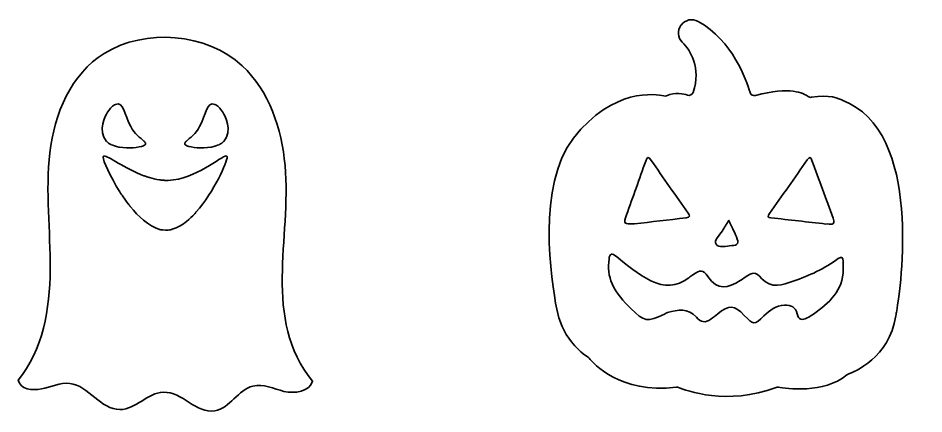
# Model space of a CAD drawing. Extents: x -548 to 1326, y -1211 to 374.
# Drawn here: x 747 to 1326, y -1176 to -924 of the extents above; entities that cross this region are included whole.
import ezdxf

# ---------------------------------------------------------------- set-up
doc = ezdxf.new("R2010")
doc.units = 0
doc.header["$MEASUREMENT"] = 0
doc.layers.add('Layer 1', color=7, linetype='Continuous', lineweight=0)

msp = doc.modelspace()

# ---------------------------------------------------------------- linework, layer by layer
at = {"layer": 'Layer 1', "color": 39, "lineweight": 35, "true_color": 0x603814}
for points, knots in [([(1273.41, -976.23), (1273.34, -976.21), (1273.27, -976.17), (1273.2, -976.14), (1272.27, -975.68), (1264.76, -972.21), (1253.86, -974.47), (1253.07, -974.64), (1252.25, -974.44), (1251.61, -973.96), (1248.95, -971.93), (1239.95, -967.26), (1218.06, -973.33), (1216.58, -973.74), (1215.05, -972.89), (1214.62, -971.41), (1212.23, -963.22), (1203.45, -938.53), (1181.47, -926.06), (1177.77, -923.97), (1173.09, -924.96), (1170.59, -928.39), (1170.59, -928.39), (1170.49, -928.53), (1170.49, -928.53), (1168.07, -931.84), (1168.44, -936.41), (1171.32, -939.34), (1176.74, -944.86), (1183.55, -955.5), (1178.26, -971.32), (1177.76, -972.8), (1176.16, -973.62), (1174.68, -973.1), (1171.91, -972.13), (1167.06, -971.21), (1161.24, -973.46), (1160.72, -973.67), (1160.15, -973.71), (1159.59, -973.59), (1154.54, -972.45), (1127.26, -968.14), (1101.93, -1000.55), (1078.32, -1030.73), (1087.66, -1091.25), (1091.22, -1109.69), (1092.67, -1117.24), (1095.81, -1124.38), (1100.53, -1130.44), (1103.27, -1133.97), (1106.8, -1137.51), (1111.28, -1140.33), (1111.55, -1140.5), (1111.79, -1140.71), (1111.99, -1140.96), (1114.33, -1143.92), (1131.53, -1163.86), (1167.49, -1159.4), (1167.98, -1159.34), (1168.47, -1159.4), (1168.93, -1159.59), (1173.44, -1161.47), (1200.05, -1171.43), (1231.24, -1159.58), (1231.71, -1159.41), (1232.22, -1159.35), (1232.72, -1159.44), (1237.27, -1160.23), (1261.76, -1163.79), (1276.38, -1151.59), (1276.63, -1151.38), (1276.91, -1151.21), (1277.22, -1151.1), (1280.73, -1149.83), (1303.55, -1140.63), (1307.65, -1113.93), (1307.82, -1112.82), (1307.99, -1111.72), (1308.17, -1110.62), (1310.6, -1096.29), (1325.53, -996.31), (1273.41, -976.23)], [0, 0, 0, 0, 1, 1, 1, 2, 2, 2, 3, 3, 3, 4, 4, 4, 5, 5, 5, 6, 6, 6, 7, 7, 7, 8, 8, 8, 9, 9, 9, 10, 10, 10, 11, 11, 11, 12, 12, 12, 13, 13, 13, 14, 14, 14, 15, 15, 15, 16, 16, 16, 17, 17, 17, 18, 18, 18, 19, 19, 19, 20, 20, 20, 21, 21, 21, 22, 22, 22, 23, 23, 23, 24, 24, 24, 25, 25, 25, 26, 26, 26, 27, 27, 27, 27]), ([(917.81, -1018.04), (915.66, -994.5), (907.75, -970.43), (890.41, -954.37), (867.78, -933.4), (828.55, -930.33), (802.4, -946.47), (781.19, -959.56), (770.63, -985.08), (767.71, -1009.83), (764.79, -1034.58), (768.15, -1059.61), (767.94, -1084.53), (767.72, -1109.45), (763.33, -1135.7), (747.45, -1154.9), (748.87, -1160.91), (756.28, -1161.65), (762.34, -1160.48), (768.4, -1159.32), (774.28, -1156.29), (780.41, -1157), (792.6, -1158.41), (800.18, -1173.76), (812.45, -1173.69), (822.53, -1173.63), (830.1, -1162.92), (840.18, -1162.62), (852.05, -1162.26), (861.3, -1176.43), (873.02, -1174.46), (882.68, -1172.84), (887.81, -1161), (897.33, -1158.68), (903.92, -1157.07), (910.55, -1160.48), (917.14, -1162.08), (923.73, -1163.69), (933.68, -1162.21), (935.35, -1155.63), (902.99, -1115.7), (922.07, -1064.5), (917.81, -1018.04)], [0, 0, 0, 0, 1, 1, 1, 2, 2, 2, 3, 3, 3, 4, 4, 4, 5, 5, 5, 6, 6, 6, 7, 7, 7, 8, 8, 8, 9, 9, 9, 10, 10, 10, 11, 11, 11, 12, 12, 12, 13, 13, 13, 14, 14, 14, 14]), ([(804.49, -984.06), (804.52, -984.02), (804.54, -983.98), (804.56, -983.95), (804.59, -983.91), (804.61, -983.88), (804.63, -983.85), (804.68, -983.75), (804.71, -983.71), (804.71, -983.71), (806.23, -981.43), (808.01, -979.71), (809.65, -979.03), (814.6, -976.99), (815.38, -985.38), (819.29, -993.2), (821.61, -997.82), (825.73, -1000.53), (827.71, -1002.39), (827.75, -1002.43), (827.79, -1002.47), (827.83, -1002.51), (827.88, -1002.56), (827.93, -1002.61), (827.98, -1002.66), (828.02, -1002.7), (828.05, -1002.74), (828.09, -1002.78), (828.14, -1002.82), (828.18, -1002.87), (828.22, -1002.91), (828.25, -1002.95), (828.28, -1002.99), (828.31, -1003.03), (828.36, -1003.07), (828.39, -1003.12), (828.42, -1003.16), (828.45, -1003.2), (828.48, -1003.23), (828.5, -1003.27), (828.54, -1003.33), (828.58, -1003.38), (828.62, -1003.44), (828.63, -1003.47), (828.65, -1003.5), (828.66, -1003.53), (828.69, -1003.59), (828.72, -1003.65), (828.74, -1003.71), (828.75, -1003.73), (828.76, -1003.76), (828.77, -1003.79), (828.78, -1003.83), (828.79, -1003.88), (828.8, -1003.92), (828.8, -1003.95), (828.8, -1003.98), (828.81, -1004), (828.81, -1004.05), (828.81, -1004.09), (828.8, -1004.13), (828.8, -1004.16), (828.8, -1004.19), (828.8, -1004.21), (828.79, -1004.26), (828.77, -1004.31), (828.75, -1004.35), (828.75, -1004.37), (828.74, -1004.39), (828.74, -1004.41), (828.71, -1004.47), (828.67, -1004.54), (828.62, -1004.6), (828.6, -1004.62), (828.59, -1004.63), (828.58, -1004.64), (828.54, -1004.69), (828.49, -1004.74), (828.44, -1004.79), (828.42, -1004.81), (828.39, -1004.83), (828.36, -1004.85), (828.31, -1004.89), (828.26, -1004.94), (828.19, -1004.97), (828.17, -1004.99), (828.14, -1005.02), (828.09, -1005.05), (828.02, -1005.09), (827.95, -1005.13), (827.87, -1005.16), (827.84, -1005.18), (827.82, -1005.2), (827.76, -1005.23), (827.64, -1005.29), (827.52, -1005.34), (827.38, -1005.4), (824.53, -1006.57), (817.97, -1007.34), (812.15, -1006.29), (812.14, -1006.29), (812.14, -1006.29), (812.12, -1006.29), (812.06, -1006.28), (812, -1006.26), (811.94, -1006.25), (811.9, -1006.24), (811.86, -1006.24), (811.82, -1006.23), (811.79, -1006.22), (811.78, -1006.22), (811.76, -1006.21), (811.74, -1006.21), (811.72, -1006.21), (811.7, -1006.21), (809.72, -1005.79), (808.19, -1005.25), (807.03, -1004.71), (806.96, -1004.68), (806.89, -1004.65), (806.82, -1004.62), (806.74, -1004.58), (806.67, -1004.54), (806.59, -1004.5), (805.62, -1004), (804.74, -1003.39), (804, -1002.68), (803.99, -1002.67), (803.98, -1002.66), (803.98, -1002.66), (803.97, -1002.65), (803.97, -1002.65), (803.97, -1002.65), (803.96, -1002.65), (803.96, -1002.65), (803.96, -1002.64), (797.99, -995.68), (803.31, -986.02), (804.49, -984.06)], [0, 0, 0, 0, 1, 1, 1, 2, 2, 2, 3, 3, 3, 4, 4, 4, 5, 5, 5, 6, 6, 6, 7, 7, 7, 8, 8, 8, 9, 9, 9, 10, 10, 10, 11, 11, 11, 12, 12, 12, 13, 13, 13, 14, 14, 14, 15, 15, 15, 16, 16, 16, 17, 17, 17, 18, 18, 18, 19, 19, 19, 20, 20, 20, 21, 21, 21, 22, 22, 22, 23, 23, 23, 24, 24, 24, 25, 25, 25, 26, 26, 26, 27, 27, 27, 28, 28, 28, 29, 29, 29, 30, 30, 30, 31, 31, 31, 32, 32, 32, 33, 33, 33, 34, 34, 34, 35, 35, 35, 36, 36, 36, 37, 37, 37, 38, 38, 38, 39, 39, 39, 40, 40, 40, 41, 41, 41, 42, 42, 42, 43, 43, 43, 44, 44, 44, 45, 45, 45, 46, 46, 46, 46]), ([(878.64, -1002.64), (878.64, -1002.65), (878.64, -1002.65), (878.63, -1002.65), (878.63, -1002.65), (878.63, -1002.65), (878.63, -1002.66), (878.62, -1002.66), (878.61, -1002.67), (878.6, -1002.68), (877.86, -1003.39), (876.98, -1004), (876.01, -1004.5), (875.93, -1004.54), (875.86, -1004.58), (875.78, -1004.62), (875.71, -1004.65), (875.64, -1004.68), (875.57, -1004.71), (874.41, -1005.25), (872.89, -1005.79), (870.9, -1006.21), (870.88, -1006.21), (870.86, -1006.21), (870.85, -1006.21), (870.83, -1006.22), (870.81, -1006.22), (870.79, -1006.23), (870.77, -1006.23), (870.75, -1006.23), (870.74, -1006.24), (870.73, -1006.24), (870.73, -1006.24), (870.72, -1006.24), (870.7, -1006.25), (870.68, -1006.25), (870.66, -1006.25), (870.64, -1006.26), (870.62, -1006.26), (870.6, -1006.26), (870.56, -1006.27), (870.52, -1006.28), (870.48, -1006.29), (870.46, -1006.29), (870.46, -1006.29), (870.45, -1006.29), (864.63, -1007.34), (858.07, -1006.57), (855.22, -1005.4), (855.09, -1005.34), (854.96, -1005.29), (854.84, -1005.23), (854.78, -1005.2), (854.76, -1005.18), (854.73, -1005.16), (854.65, -1005.13), (854.58, -1005.09), (854.51, -1005.05), (854.46, -1005.02), (854.44, -1004.99), (854.41, -1004.97), (854.34, -1004.94), (854.29, -1004.89), (854.24, -1004.85), (854.21, -1004.83), (854.18, -1004.81), (854.16, -1004.79), (854.11, -1004.74), (854.07, -1004.69), (854.02, -1004.64), (854.02, -1004.64), (853.98, -1004.6), (853.98, -1004.6), (853.93, -1004.54), (853.89, -1004.47), (853.87, -1004.41), (853.86, -1004.39), (853.85, -1004.37), (853.85, -1004.35), (853.83, -1004.31), (853.81, -1004.26), (853.8, -1004.21), (853.8, -1004.19), (853.79, -1004.16), (853.79, -1004.13), (853.79, -1004.09), (853.79, -1004.05), (853.79, -1004), (853.79, -1003.98), (853.79, -1003.95), (853.8, -1003.92), (853.81, -1003.88), (853.82, -1003.83), (853.83, -1003.79), (853.84, -1003.76), (853.85, -1003.73), (853.86, -1003.71), (853.88, -1003.65), (853.91, -1003.59), (853.94, -1003.53), (853.95, -1003.5), (853.97, -1003.47), (853.99, -1003.44), (854.02, -1003.38), (854.06, -1003.33), (854.1, -1003.27), (854.12, -1003.23), (854.15, -1003.2), (854.18, -1003.16), (854.21, -1003.12), (854.25, -1003.07), (854.29, -1003.03), (854.32, -1002.99), (854.35, -1002.95), (854.38, -1002.91), (854.42, -1002.87), (854.46, -1002.82), (854.51, -1002.78), (854.55, -1002.74), (854.58, -1002.7), (854.62, -1002.66), (854.67, -1002.61), (854.72, -1002.56), (854.77, -1002.51), (854.81, -1002.47), (854.85, -1002.43), (854.89, -1002.39), (856.87, -1000.53), (861, -997.82), (863.31, -993.2), (867.22, -985.38), (868, -976.99), (872.95, -979.03), (874.59, -979.71), (876.37, -981.43), (877.89, -983.71), (877.89, -983.71), (877.92, -983.75), (877.97, -983.85), (877.99, -983.88), (878.01, -983.91), (878.04, -983.95), (878.06, -983.98), (878.08, -984.02), (878.11, -984.06), (879.29, -986.02), (884.61, -995.68), (878.64, -1002.64)], [0, 0, 0, 0, 1, 1, 1, 2, 2, 2, 3, 3, 3, 4, 4, 4, 5, 5, 5, 6, 6, 6, 7, 7, 7, 8, 8, 8, 9, 9, 9, 10, 10, 10, 11, 11, 11, 12, 12, 12, 13, 13, 13, 14, 14, 14, 15, 15, 15, 16, 16, 16, 17, 17, 17, 18, 18, 18, 19, 19, 19, 20, 20, 20, 21, 21, 21, 22, 22, 22, 23, 23, 23, 24, 24, 24, 25, 25, 25, 26, 26, 26, 27, 27, 27, 28, 28, 28, 29, 29, 29, 30, 30, 30, 31, 31, 31, 32, 32, 32, 33, 33, 33, 34, 34, 34, 35, 35, 35, 36, 36, 36, 37, 37, 37, 38, 38, 38, 39, 39, 39, 40, 40, 40, 41, 41, 41, 42, 42, 42, 43, 43, 43, 44, 44, 44, 45, 45, 45, 46, 46, 46, 47, 47, 47, 48, 48, 48, 49, 49, 49, 49]), ([(861.18, -1047.57), (861.18, -1047.57), (861.16, -1047.59), (861.13, -1047.63), (860.99, -1047.8), (860.58, -1048.31), (859.93, -1049.02), (859.89, -1049.06), (859.85, -1049.11), (859.81, -1049.15), (858.74, -1050.31), (857.07, -1051.98), (854.97, -1053.63), (852.46, -1055.61), (849.33, -1057.58), (845.84, -1058.65), (845.75, -1058.73), (845.61, -1058.8), (845.43, -1058.85), (845.43, -1058.85), (845.42, -1058.85), (845.42, -1058.85), (845.39, -1058.86), (845.36, -1058.87), (845.33, -1058.87), (845.23, -1058.9), (845.11, -1058.93), (845, -1058.95), (844.43, -1059.09), (843.87, -1059.18), (843.3, -1059.25), (843.3, -1059.25), (843.31, -1059.2), (843.31, -1059.2), (840.77, -1059.4), (838.34, -1058.93), (837.85, -1058.83), (837.84, -1058.82), (837.82, -1058.82), (837.81, -1058.82), (837.78, -1058.81), (837.77, -1058.81), (837.77, -1058.81), (837.75, -1058.8), (837.72, -1058.8), (837.7, -1058.79), (830.62, -1056.76), (823.9, -1050.08), (819.17, -1044.29), (819.08, -1044.17), (818.98, -1044.05), (818.89, -1043.94), (818.84, -1043.88), (818.8, -1043.83), (818.76, -1043.77), (818.74, -1043.75), (818.72, -1043.72), (818.7, -1043.7), (818.57, -1043.54), (818.45, -1043.38), (818.32, -1043.22), (818.3, -1043.2), (818.29, -1043.17), (818.27, -1043.15), (818.24, -1043.12), (818.21, -1043.08), (818.19, -1043.05), (818.19, -1043.05), (818.19, -1043.05), (818.19, -1043.05), (818.18, -1043.04), (818.17, -1043.03), (818.17, -1043.02), (818.06, -1042.89), (817.96, -1042.76), (817.86, -1042.63), (815.07, -1039.04), (813.18, -1036.05), (812.63, -1035.15), (812.61, -1035.12), (812.59, -1035.09), (812.58, -1035.06), (812.56, -1035.04), (812.55, -1035.01), (812.53, -1034.99), (812.48, -1034.91), (812.46, -1034.87), (812.46, -1034.87), (805.96, -1024.68), (801.71, -1014.73), (801.71, -1012.62), (801.71, -1012.57), (801.72, -1012.53), (801.73, -1012.49), (801.73, -1012.42), (801.74, -1012.35), (801.76, -1012.29), (801.78, -1012.26), (801.79, -1012.23), (801.81, -1012.21), (801.84, -1012.15), (801.87, -1012.11), (801.91, -1012.08), (801.94, -1012.05), (801.97, -1012.03), (802, -1012.01), (802.05, -1011.98), (802.1, -1011.97), (802.16, -1011.95), (802.2, -1011.94), (802.24, -1011.93), (802.29, -1011.92), (804.82, -1011.7), (815.39, -1019.94), (827.77, -1024.52), (827.77, -1024.52), (827.86, -1024.55), (828.03, -1024.62), (828.09, -1024.64), (828.16, -1024.66), (828.25, -1024.7), (828.27, -1024.7), (828.28, -1024.71), (828.3, -1024.71), (828.36, -1024.74), (828.44, -1024.76), (828.52, -1024.79), (828.68, -1024.85), (828.87, -1024.91), (829.07, -1024.98), (829.14, -1025.01), (829.2, -1025.03), (829.27, -1025.05), (829.33, -1025.07), (829.4, -1025.09), (829.46, -1025.11), (829.55, -1025.14), (829.64, -1025.17), (829.73, -1025.2), (830.15, -1025.34), (830.62, -1025.48), (831.13, -1025.63), (831.18, -1025.65), (831.22, -1025.66), (831.27, -1025.67), (831.27, -1025.67), (831.27, -1025.68), (831.27, -1025.68), (833.04, -1026.19), (835.32, -1026.76), (837.75, -1027.12), (837.93, -1027.15), (838.12, -1027.18), (838.3, -1027.2), (838.3, -1027.2), (838.59, -1027.24), (838.59, -1027.24), (838.71, -1027.25), (838.83, -1027.27), (838.95, -1027.29), (839.44, -1027.34), (839.93, -1027.39), (840.43, -1027.43), (840.61, -1027.44), (840.8, -1027.45), (840.99, -1027.46), (841.18, -1027.47), (841.37, -1027.48), (841.55, -1027.48), (841.7, -1027.49), (841.84, -1027.49), (841.98, -1027.49), (842.32, -1027.5), (842.66, -1027.5), (843, -1027.49), (843.05, -1027.49), (843.1, -1027.49), (843.16, -1027.49), (843.2, -1027.49), (843.24, -1027.48), (843.29, -1027.48), (860.65, -1026.98), (877.14, -1011.75), (880.33, -1011.92), (880.4, -1011.93), (880.46, -1011.95), (880.52, -1011.97), (880.55, -1011.97), (880.57, -1011.98), (880.6, -1012), (880.64, -1012.02), (880.68, -1012.05), (880.71, -1012.08), (880.74, -1012.11), (880.76, -1012.15), (880.78, -1012.19), (880.81, -1012.22), (880.82, -1012.25), (880.84, -1012.29), (880.87, -1012.39), (880.89, -1012.49), (880.89, -1012.62), (880.89, -1015.63), (872.5, -1034.75), (861.18, -1047.57)], [0, 0, 0, 0, 1, 1, 1, 2, 2, 2, 3, 3, 3, 4, 4, 4, 5, 5, 5, 6, 6, 6, 7, 7, 7, 8, 8, 8, 9, 9, 9, 10, 10, 10, 11, 11, 11, 12, 12, 12, 13, 13, 13, 14, 14, 14, 15, 15, 15, 16, 16, 16, 17, 17, 17, 18, 18, 18, 19, 19, 19, 20, 20, 20, 21, 21, 21, 22, 22, 22, 23, 23, 23, 24, 24, 24, 25, 25, 25, 26, 26, 26, 27, 27, 27, 28, 28, 28, 29, 29, 29, 30, 30, 30, 31, 31, 31, 32, 32, 32, 33, 33, 33, 34, 34, 34, 35, 35, 35, 36, 36, 36, 37, 37, 37, 38, 38, 38, 39, 39, 39, 40, 40, 40, 41, 41, 41, 42, 42, 42, 43, 43, 43, 44, 44, 44, 45, 45, 45, 46, 46, 46, 47, 47, 47, 48, 48, 48, 49, 49, 49, 50, 50, 50, 51, 51, 51, 52, 52, 52, 53, 53, 53, 54, 54, 54, 55, 55, 55, 56, 56, 56, 57, 57, 57, 58, 58, 58, 59, 59, 59, 60, 60, 60, 61, 61, 61, 62, 62, 62, 63, 63, 63, 64, 64, 64, 65, 65, 65, 66, 66, 66, 67, 67, 67, 68, 68, 68, 68]), ([(1135.76, -1049.55), (1139.82, -1038.08), (1143.98, -1026.64), (1147.97, -1015.14), (1148.98, -1012.24), (1149.81, -1012.42), (1151.41, -1014.71), (1159.29, -1025.93), (1167.22, -1037.12), (1175.15, -1048.31), (1176.43, -1050.1), (1176.19, -1051.08), (1173.88, -1051.36), (1162.56, -1052.66), (1151.24, -1053.99), (1140.94, -1055.19), (1133.84, -1055.36), (1133.74, -1055.26), (1135.76, -1049.55)], [0, 0, 0, 0, 1, 1, 1, 2, 2, 2, 3, 3, 3, 4, 4, 4, 5, 5, 5, 6, 6, 6, 6]), ([(1226.93, -1048.71), (1235.03, -1037.3), (1243.1, -1025.86), (1251.11, -1014.39), (1252.49, -1012.42), (1253.31, -1012.5), (1254.1, -1014.7), (1258.59, -1026.97), (1263.03, -1039.25), (1267.58, -1051.5), (1269.6, -1056.97), (1265.47, -1054.96), (1262.92, -1055.31), (1251.42, -1054.01), (1239.67, -1052.66), (1227.9, -1051.36), (1225.63, -1051.11), (1225.82, -1050.27), (1226.93, -1048.71)], [0, 0, 0, 0, 1, 1, 1, 2, 2, 2, 3, 3, 3, 4, 4, 4, 5, 5, 5, 6, 6, 6, 6]), ([(1196.93, -1059.67), (1198.19, -1057.58), (1199.53, -1055.52), (1201.08, -1053.05), (1202.84, -1056.88), (1204.45, -1060.2), (1205.91, -1063.57), (1207.57, -1067.4), (1206.85, -1068.95), (1202.88, -1069.1), (1199.42, -1069.23), (1194.59, -1070.89), (1192.86, -1068.21), (1191.37, -1065.91), (1195.23, -1062.49), (1196.93, -1059.67)], [0, 0, 0, 0, 1, 1, 1, 2, 2, 2, 3, 3, 3, 4, 4, 4, 5, 5, 5, 5]), ([(1274.08, -1084.12), (1274.06, -1097.89), (1264.94, -1105.67), (1255.02, -1112.87), (1253.77, -1113.78), (1252.36, -1114.46), (1251, -1115.18), (1247.83, -1116.85), (1245.56, -1116.78), (1244.64, -1112.51), (1243.75, -1108.42), (1240.76, -1106.93), (1236.65, -1107.09), (1231.11, -1107.29), (1227.13, -1110.32), (1223.43, -1113.93), (1217.4, -1119.81), (1216.62, -1119.79), (1210.94, -1113.59), (1204.84, -1106.93), (1200.85, -1106.72), (1194.02, -1112.62), (1192.63, -1113.82), (1191.07, -1114.84), (1189.62, -1115.99), (1186.11, -1118.73), (1182.99, -1117.82), (1180.32, -1114.8), (1174.99, -1108.74), (1168.57, -1109.88), (1161.99, -1111.82), (1161.26, -1112.03), (1160.6, -1112.47), (1159.91, -1112.81), (1149.21, -1118.01), (1146.98, -1117.61), (1138.51, -1109.3), (1133.74, -1104.63), (1129.45, -1099.63), (1126.61, -1093.5), (1124.25, -1088.42), (1123.95, -1083.08), (1124.57, -1077.65), (1124.98, -1073.95), (1126.41, -1073.7), (1129.32, -1076.08), (1136.25, -1081.74), (1143.18, -1087.43), (1151.26, -1091.51), (1159.76, -1095.79), (1167.8, -1095.45), (1175.47, -1089.59), (1176.32, -1088.94), (1177.18, -1088.3), (1178.09, -1087.7), (1182.98, -1084.43), (1184.44, -1084.19), (1187.67, -1088.88), (1194.04, -1098.13), (1200.34, -1096.25), (1208.35, -1091.33), (1209.4, -1090.68), (1210.42, -1089.97), (1211.44, -1089.28), (1216.65, -1085.77), (1217.64, -1085.59), (1222.03, -1090.18), (1228.38, -1096.83), (1235.28, -1094.17), (1242.07, -1091.81), (1252.29, -1088.27), (1262.14, -1083.89), (1270.88, -1077.33), (1272.98, -1075.75), (1273.97, -1076.69), (1274.06, -1079.02), (1274.12, -1080.72), (1274.08, -1082.42), (1274.08, -1084.12)], [0, 0, 0, 0, 1, 1, 1, 2, 2, 2, 3, 3, 3, 4, 4, 4, 5, 5, 5, 6, 6, 6, 7, 7, 7, 8, 8, 8, 9, 9, 9, 10, 10, 10, 11, 11, 11, 12, 12, 12, 13, 13, 13, 14, 14, 14, 15, 15, 15, 16, 16, 16, 17, 17, 17, 18, 18, 18, 19, 19, 19, 20, 20, 20, 21, 21, 21, 22, 22, 22, 23, 23, 23, 24, 24, 24, 25, 25, 25, 26, 26, 26, 26])]:
    msp.add_open_spline(points, degree=3, knots=knots, dxfattribs=at)

doc.saveas('drawing.dxf')
